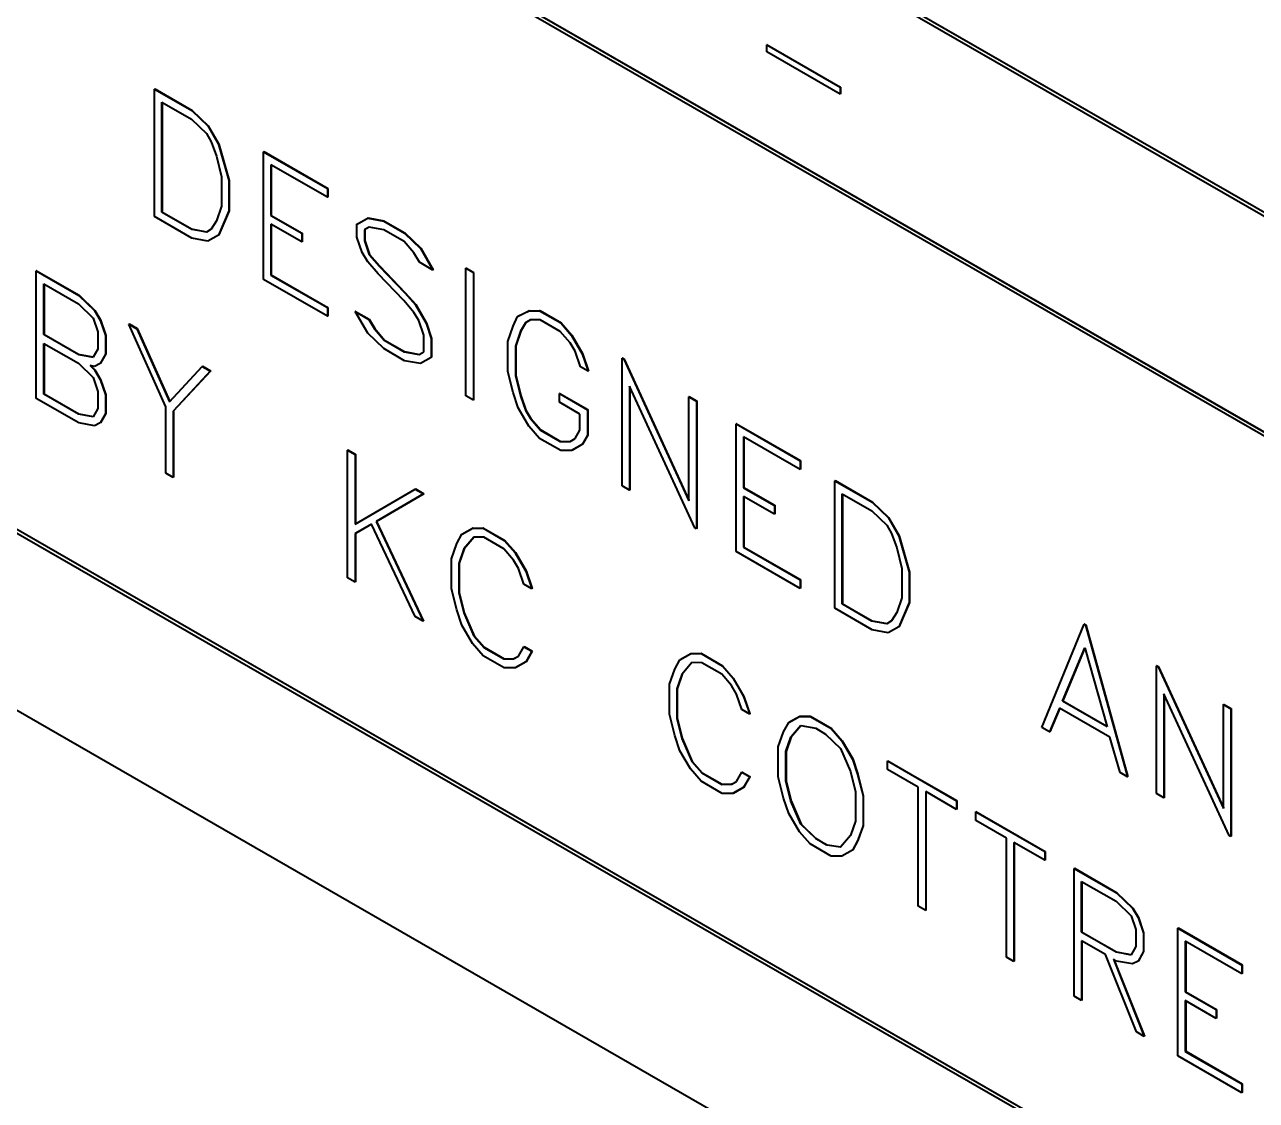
# Model space of a CAD drawing. Header units: millimetres. Extents: x 0 to 5945, y 0 to 4205.
# Drawn here: x 4572.16 to 4592.4, y 3080.97 to 3098.65 of the extents above; entities that cross this region are included whole.
import ezdxf

# ---------------------------------------------------------------- set-up
doc = ezdxf.new("R2010")
doc.units = ezdxf.units.MM
doc.header["$LTSCALE"] = 5
doc.layers.add('가시적인 것(ISO)', color=3, linetype='Continuous', lineweight=40)

msp = doc.modelspace()

# ---------------------------------------------------------------- linework, layer by layer
at = {"layer": '가시적인 것(ISO)'}
for p, q in [((4536.92, 3110.511), (4608.495, 3069.293)), ((4608.455, 3069.375), (4536.959, 3110.546)), ((4536.964, 3110.549), (4608.457, 3069.38)), ((4613.05, 3063.756), (4532.238, 3110.293)), ((4607.445, 3086.973), (4573.209, 3106.689)), ((4573.214, 3106.692), (4607.451, 3086.976)), ((4573.26, 3106.601), (4607.395, 3086.944)), ((4573.209, 3103.018), (4607.445, 3083.302)), ((4607.395, 3083.39), (4573.26, 3103.047)), ((4573.265, 3103.05), (4607.395, 3083.395)), ((4584.362, 3098.32), (4584.357, 3098.317)), ((4584.357, 3098.317), (4585.565, 3097.622)), ((4584.357, 3098.207), (4584.357, 3098.317)), ((4584.362, 3098.32), (4585.57, 3097.624)), ((4585.565, 3097.511), (4584.357, 3098.207)), ((4574.297, 3097.596), (4574.292, 3097.593)), ((4574.292, 3097.593), (4574.906, 3097.239)), ((4574.292, 3095.495), (4574.292, 3097.593)), ((4574.297, 3097.596), (4574.911, 3097.242)), ((4585.57, 3097.624), (4585.565, 3097.622)), ((4585.565, 3097.622), (4585.565, 3097.511)), ((4585.57, 3097.514), (4585.565, 3097.511)), ((4585.57, 3097.624), (4585.57, 3097.514)), ((4574.415, 3097.379), (4574.901, 3097.099)), ((4574.415, 3095.566), (4574.415, 3097.379)), ((4574.42, 3097.377), (4574.42, 3095.569)), ((4574.901, 3097.099), (4575.148, 3096.862)), ((4574.911, 3097.242), (4574.906, 3097.239)), ((4574.906, 3097.239), (4575.168, 3096.987)), ((4574.911, 3097.242), (4575.173, 3096.99)), ((4575.148, 3096.862), (4575.225, 3096.726)), ((4575.173, 3096.99), (4575.168, 3096.987)), ((4575.168, 3096.987), (4575.345, 3096.682)), ((4575.173, 3096.99), (4575.35, 3096.685)), ((4575.225, 3096.726), (4575.31, 3096.488)), ((4575.35, 3096.685), (4575.345, 3096.682)), ((4575.345, 3096.682), (4575.515, 3096.088)), ((4575.35, 3096.685), (4575.521, 3096.091)), ((4575.31, 3096.488), (4575.392, 3096.151)), ((4576.088, 3096.564), (4576.083, 3096.562)), ((4576.083, 3096.562), (4577.136, 3095.955)), ((4576.083, 3094.464), (4576.083, 3096.562)), ((4576.088, 3096.564), (4577.141, 3095.958)), ((4576.206, 3096.348), (4576.206, 3095.513)), ((4577.136, 3095.813), (4576.206, 3096.348)), ((4576.211, 3096.345), (4576.211, 3095.516)), ((4575.392, 3096.151), (4575.392, 3095.669)), ((4575.521, 3096.091), (4575.515, 3096.088)), ((4575.515, 3096.088), (4575.515, 3095.59)), ((4575.521, 3096.091), (4575.521, 3095.593)), ((4577.141, 3095.958), (4577.136, 3095.955)), ((4577.136, 3095.955), (4577.136, 3095.813)), ((4577.141, 3095.958), (4577.141, 3095.815)), ((4575.392, 3095.669), (4575.31, 3095.428)), ((4577.141, 3095.815), (4577.136, 3095.813)), ((4574.906, 3095.141), (4574.292, 3095.495)), ((4574.42, 3095.569), (4574.415, 3095.566)), ((4574.901, 3095.287), (4574.415, 3095.566)), ((4574.42, 3095.569), (4574.906, 3095.289)), ((4575.515, 3095.59), (4575.345, 3095.193)), ((4575.521, 3095.593), (4575.35, 3095.196)), ((4575.521, 3095.593), (4575.515, 3095.59)), ((4576.211, 3095.516), (4576.206, 3095.513)), ((4576.206, 3095.513), (4576.712, 3095.221)), ((4576.211, 3095.516), (4576.717, 3095.224)), ((4577.62, 3095.37), (4577.799, 3095.472)), ((4577.625, 3095.373), (4577.804, 3095.474)), ((4577.804, 3095.474), (4577.799, 3095.472)), ((4577.799, 3095.472), (4578.059, 3095.423)), ((4577.804, 3095.474), (4578.064, 3095.426)), ((4574.906, 3095.289), (4574.901, 3095.287)), ((4575.148, 3095.24), (4574.901, 3095.287)), ((4574.906, 3095.289), (4575.152, 3095.243)), ((4575.225, 3095.287), (4575.148, 3095.24)), ((4575.31, 3095.428), (4575.225, 3095.287)), ((4576.206, 3095.37), (4576.206, 3094.535)), ((4576.712, 3095.079), (4576.206, 3095.37)), ((4576.211, 3095.368), (4576.211, 3094.538)), ((4577.625, 3095.373), (4577.62, 3095.37)), ((4577.62, 3095.159), (4577.62, 3095.37)), ((4577.818, 3095.324), (4577.742, 3095.28)), ((4577.747, 3095.283), (4577.742, 3095.28)), ((4577.742, 3095.28), (4577.742, 3095.099)), ((4577.818, 3095.324), (4577.747, 3095.283)), ((4577.747, 3095.283), (4577.747, 3095.102)), ((4578.064, 3095.278), (4577.818, 3095.324)), ((4578.064, 3095.426), (4578.059, 3095.423)), ((4578.059, 3095.423), (4578.403, 3095.225)), ((4578.064, 3095.426), (4578.409, 3095.228)), ((4578.395, 3095.087), (4578.064, 3095.278)), ((4575.168, 3095.092), (4574.906, 3095.141)), ((4575.345, 3095.193), (4575.168, 3095.092)), ((4575.35, 3095.196), (4575.345, 3095.193)), ((4576.717, 3095.224), (4576.712, 3095.221)), ((4576.712, 3095.221), (4576.712, 3095.079)), ((4576.717, 3095.082), (4576.712, 3095.079)), ((4576.717, 3095.224), (4576.717, 3095.082)), ((4577.708, 3094.905), (4577.62, 3095.159)), ((4577.747, 3095.102), (4577.742, 3095.099)), ((4577.742, 3095.099), (4577.823, 3094.869)), ((4577.747, 3095.102), (4577.828, 3094.872)), ((4578.557, 3094.899), (4578.395, 3095.087)), ((4578.409, 3095.228), (4578.403, 3095.225)), ((4578.403, 3095.225), (4578.663, 3094.974)), ((4578.409, 3095.228), (4578.668, 3094.977)), ((4577.798, 3094.75), (4577.708, 3094.905)), ((4577.828, 3094.872), (4577.823, 3094.869)), ((4577.823, 3094.869), (4577.985, 3094.682)), ((4577.828, 3094.872), (4577.99, 3094.685)), ((4578.647, 3094.746), (4578.557, 3094.899)), ((4578.668, 3094.977), (4578.663, 3094.974)), ((4578.663, 3094.974), (4578.869, 3094.617)), ((4578.668, 3094.977), (4578.874, 3094.62)), ((4577.97, 3094.554), (4577.798, 3094.75)), ((4577.99, 3094.685), (4577.985, 3094.682)), ((4577.985, 3094.682), (4578.409, 3094.241)), ((4577.99, 3094.685), (4578.414, 3094.243)), ((4578.869, 3094.617), (4578.647, 3094.746)), ((4579.414, 3094.649), (4579.409, 3094.646)), ((4579.409, 3094.646), (4579.533, 3094.575)), ((4579.409, 3092.548), (4579.409, 3094.646)), ((4579.414, 3094.649), (4579.538, 3094.578)), ((4572.354, 3094.606), (4572.349, 3094.603)), ((4572.349, 3094.603), (4573.048, 3094.201)), ((4572.349, 3092.506), (4572.349, 3094.603)), ((4572.354, 3094.606), (4573.053, 3094.204)), ((4577.136, 3093.857), (4576.083, 3094.464)), ((4576.211, 3094.538), (4576.206, 3094.535)), ((4576.206, 3094.535), (4577.136, 3094)), ((4576.211, 3094.538), (4577.141, 3094.003)), ((4578.39, 3094.117), (4577.97, 3094.554)), ((4578.874, 3094.62), (4578.869, 3094.617)), ((4579.538, 3094.578), (4579.533, 3094.575)), ((4579.533, 3094.575), (4579.533, 3092.477)), ((4579.538, 3094.578), (4579.538, 3092.48)), ((4572.472, 3094.39), (4573.041, 3094.062)), ((4572.472, 3093.555), (4572.472, 3094.39)), ((4572.477, 3094.387), (4572.477, 3093.558)), ((4578.414, 3094.243), (4578.409, 3094.241)), ((4578.409, 3094.241), (4578.581, 3094.046)), ((4578.414, 3094.243), (4578.586, 3094.049)), ((4573.041, 3094.062), (4573.284, 3093.827)), ((4573.053, 3094.204), (4573.048, 3094.201)), ((4573.048, 3094.201), (4573.308, 3093.95)), ((4573.053, 3094.204), (4573.313, 3093.953)), ((4578.557, 3093.921), (4578.39, 3094.117)), ((4578.586, 3094.049), (4578.581, 3094.046)), ((4578.581, 3094.046), (4578.756, 3093.742)), ((4578.586, 3094.049), (4578.761, 3093.745)), ((4573.284, 3093.827), (4573.363, 3093.6)), ((4573.313, 3093.953), (4573.308, 3093.95)), ((4573.308, 3093.95), (4573.401, 3093.795)), ((4573.313, 3093.953), (4573.406, 3093.798)), ((4577.141, 3094.003), (4577.136, 3094)), ((4577.136, 3094), (4577.136, 3093.857)), ((4577.141, 3093.86), (4577.136, 3093.857)), ((4577.141, 3094.003), (4577.141, 3093.86)), ((4577.598, 3093.936), (4577.593, 3093.933)), ((4577.593, 3093.933), (4577.816, 3093.805)), ((4577.799, 3093.577), (4577.593, 3093.933)), ((4577.598, 3093.936), (4577.821, 3093.808)), ((4578.636, 3093.785), (4578.557, 3093.921)), ((4580.189, 3093.693), (4580.258, 3093.856)), ((4580.258, 3093.856), (4580.447, 3093.947)), ((4580.264, 3093.859), (4580.258, 3093.856)), ((4580.264, 3093.859), (4580.453, 3093.949)), ((4580.453, 3093.949), (4580.447, 3093.947)), ((4580.447, 3093.947), (4580.623, 3093.947)), ((4580.453, 3093.949), (4580.628, 3093.95)), ((4580.628, 3093.95), (4580.623, 3093.947)), ((4580.623, 3093.947), (4580.971, 3093.747)), ((4580.628, 3093.95), (4580.976, 3093.75)), ((4573.406, 3093.798), (4573.401, 3093.795)), ((4573.401, 3093.795), (4573.487, 3093.54)), ((4573.406, 3093.798), (4573.492, 3093.543)), ((4573.873, 3093.732), (4573.868, 3093.729)), ((4573.868, 3093.729), (4574, 3093.653)), ((4574.477, 3092.369), (4573.868, 3093.729)), ((4573.873, 3093.732), (4574.005, 3093.656)), ((4574.005, 3093.656), (4574, 3093.653)), ((4574, 3093.653), (4574.54, 3092.452)), ((4574.005, 3093.656), (4574.544, 3092.456)), ((4577.821, 3093.808), (4577.816, 3093.805)), ((4577.816, 3093.805), (4577.906, 3093.652)), ((4577.821, 3093.808), (4577.911, 3093.655)), ((4577.911, 3093.655), (4577.906, 3093.652)), ((4577.906, 3093.652), (4578.068, 3093.463)), ((4577.911, 3093.655), (4578.073, 3093.466)), ((4578.719, 3093.548), (4578.636, 3093.785)), ((4578.761, 3093.745), (4578.756, 3093.742)), ((4578.756, 3093.742), (4578.842, 3093.489)), ((4578.761, 3093.745), (4578.847, 3093.492)), ((4580.101, 3093.445), (4580.189, 3093.693)), ((4580.392, 3093.75), (4580.307, 3093.61)), ((4580.397, 3093.753), (4580.312, 3093.612)), ((4580.471, 3093.796), (4580.392, 3093.75)), ((4580.397, 3093.753), (4580.392, 3093.75)), ((4580.471, 3093.796), (4580.397, 3093.753)), ((4580.633, 3093.799), (4580.471, 3093.796)), ((4580.962, 3093.609), (4580.633, 3093.799)), ((4580.976, 3093.75), (4580.971, 3093.747)), ((4580.971, 3093.747), (4581.148, 3093.543)), ((4580.976, 3093.75), (4581.153, 3093.546)), ((4572.477, 3093.558), (4572.472, 3093.555)), ((4573.041, 3093.227), (4572.472, 3093.555)), ((4572.477, 3093.558), (4573.046, 3093.23)), ((4573.363, 3093.6), (4573.363, 3093.319)), ((4573.492, 3093.543), (4573.487, 3093.54)), ((4573.487, 3093.54), (4573.487, 3093.236)), ((4573.492, 3093.543), (4573.492, 3093.239)), ((4578.059, 3093.325), (4577.799, 3093.577)), ((4578.073, 3093.466), (4578.068, 3093.463)), ((4578.068, 3093.463), (4578.397, 3093.274)), ((4578.073, 3093.466), (4578.402, 3093.276)), ((4578.719, 3093.271), (4578.719, 3093.548)), ((4578.847, 3093.492), (4578.842, 3093.489)), ((4578.842, 3093.489), (4578.842, 3093.181)), ((4578.847, 3093.492), (4578.847, 3093.184)), ((4580.101, 3092.951), (4580.101, 3093.445)), ((4580.307, 3093.61), (4580.225, 3093.368)), ((4580.312, 3093.612), (4580.23, 3093.371)), ((4580.312, 3093.612), (4580.307, 3093.61)), ((4581.123, 3093.421), (4580.962, 3093.609)), ((4581.204, 3093.283), (4581.123, 3093.421)), ((4581.153, 3093.546), (4581.148, 3093.543)), ((4581.148, 3093.543), (4581.322, 3093.242)), ((4581.153, 3093.546), (4581.327, 3093.245)), ((4572.472, 3093.412), (4573.041, 3093.085)), ((4572.472, 3092.577), (4572.472, 3093.412)), ((4572.477, 3093.409), (4572.477, 3092.58)), ((4573.046, 3093.23), (4573.041, 3093.227)), ((4573.284, 3093.183), (4573.041, 3093.227)), ((4573.046, 3093.23), (4573.286, 3093.186)), ((4573.363, 3093.319), (4573.284, 3093.183)), ((4573.487, 3093.236), (4573.401, 3093.081)), ((4573.492, 3093.239), (4573.406, 3093.084)), ((4573.492, 3093.239), (4573.487, 3093.236)), ((4578.403, 3093.127), (4578.059, 3093.325)), ((4578.402, 3093.276), (4578.397, 3093.274)), ((4578.397, 3093.274), (4578.643, 3093.227)), ((4578.402, 3093.276), (4578.648, 3093.23)), ((4578.643, 3093.227), (4578.719, 3093.271)), ((4580.23, 3093.371), (4580.225, 3093.368)), ((4580.225, 3093.368), (4580.225, 3092.886)), ((4580.23, 3093.371), (4580.23, 3092.889)), ((4581.293, 3093.026), (4581.204, 3093.283)), ((4581.327, 3093.245), (4581.322, 3093.242)), ((4581.322, 3093.242), (4581.421, 3092.952)), ((4581.327, 3093.245), (4581.426, 3092.955)), ((4573.041, 3093.085), (4573.284, 3092.849)), ((4573.234, 3093.046), (4573.308, 3092.974)), ((4573.308, 3093.033), (4573.234, 3093.046)), ((4573.243, 3093.044), (4573.313, 3092.977)), ((4573.401, 3093.081), (4573.308, 3093.033)), ((4573.406, 3093.084), (4573.401, 3093.081)), ((4574.54, 3092.452), (4575.078, 3093.032)), ((4575.083, 3093.035), (4575.078, 3093.032)), ((4575.078, 3093.032), (4575.21, 3092.956)), ((4575.083, 3093.035), (4575.215, 3092.959)), ((4578.663, 3093.079), (4578.403, 3093.127)), ((4578.842, 3093.181), (4578.663, 3093.079)), ((4578.847, 3093.184), (4578.842, 3093.181)), ((4581.421, 3092.952), (4581.293, 3093.026)), ((4581.982, 3093.17), (4581.977, 3093.167)), ((4581.977, 3093.167), (4582.005, 3093.151)), ((4581.977, 3091.069), (4581.977, 3093.167)), ((4581.982, 3093.17), (4582.01, 3093.154)), ((4582.01, 3093.154), (4582.005, 3093.151)), ((4582.005, 3093.151), (4583.077, 3090.822)), ((4582.01, 3093.154), (4583.077, 3090.836)), ((4573.284, 3092.849), (4573.363, 3092.622)), ((4573.313, 3092.977), (4573.308, 3092.974)), ((4573.308, 3092.974), (4573.401, 3092.817)), ((4573.313, 3092.977), (4573.406, 3092.82)), ((4573.406, 3092.82), (4573.401, 3092.817)), ((4573.401, 3092.817), (4573.487, 3092.563)), ((4573.406, 3092.82), (4573.492, 3092.566)), ((4575.21, 3092.956), (4574.601, 3092.298)), ((4575.215, 3092.959), (4574.606, 3092.301)), ((4575.215, 3092.959), (4575.21, 3092.956)), ((4580.189, 3092.602), (4580.101, 3092.951)), ((4580.23, 3092.889), (4580.225, 3092.886)), ((4580.225, 3092.886), (4580.307, 3092.55)), ((4580.23, 3092.889), (4580.312, 3092.553)), ((4581.426, 3092.955), (4581.421, 3092.952)), ((4573.363, 3092.622), (4573.363, 3092.341)), ((4582.1, 3092.71), (4582.1, 3090.999)), ((4583.172, 3090.381), (4582.1, 3092.71)), ((4582.105, 3092.699), (4582.105, 3091.001)), ((4573.048, 3092.103), (4572.349, 3092.506)), ((4572.477, 3092.58), (4572.472, 3092.577)), ((4573.041, 3092.249), (4572.472, 3092.577)), ((4572.477, 3092.58), (4573.046, 3092.252)), ((4573.492, 3092.566), (4573.487, 3092.563)), ((4573.487, 3092.563), (4573.487, 3092.258)), ((4573.492, 3092.566), (4573.492, 3092.261)), ((4579.533, 3092.477), (4579.409, 3092.548)), ((4579.538, 3092.48), (4579.533, 3092.477)), ((4580.272, 3092.352), (4580.189, 3092.602)), ((4580.312, 3092.553), (4580.307, 3092.55)), ((4580.307, 3092.55), (4580.392, 3092.312)), ((4580.312, 3092.553), (4580.397, 3092.315)), ((4580.952, 3092.59), (4580.947, 3092.587)), ((4580.947, 3092.587), (4581.41, 3092.321)), ((4580.947, 3092.445), (4580.947, 3092.587)), ((4581.286, 3092.25), (4580.947, 3092.445)), ((4580.952, 3092.59), (4581.415, 3092.324)), ((4583.082, 3092.537), (4583.077, 3092.534)), ((4583.077, 3092.534), (4583.2, 3092.463)), ((4583.077, 3090.822), (4583.077, 3092.534)), ((4583.082, 3092.537), (4583.205, 3092.466)), ((4583.205, 3092.466), (4583.2, 3092.463)), ((4583.2, 3092.463), (4583.2, 3090.365)), ((4583.205, 3092.466), (4583.205, 3090.368)), ((4573.046, 3092.252), (4573.041, 3092.249)), ((4573.284, 3092.205), (4573.041, 3092.249)), ((4573.046, 3092.252), (4573.286, 3092.209)), ((4573.363, 3092.341), (4573.284, 3092.205)), ((4573.487, 3092.258), (4573.401, 3092.105)), ((4573.492, 3092.261), (4573.406, 3092.108)), ((4573.492, 3092.261), (4573.487, 3092.258)), ((4574.477, 3091.28), (4574.477, 3092.369)), ((4574.606, 3092.301), (4574.601, 3092.298)), ((4574.601, 3092.298), (4574.601, 3091.209)), ((4574.606, 3092.301), (4574.606, 3091.212)), ((4580.447, 3092.052), (4580.272, 3092.352)), ((4580.397, 3092.315), (4580.392, 3092.312)), ((4580.392, 3092.312), (4580.471, 3092.175)), ((4580.397, 3092.315), (4580.476, 3092.178)), ((4581.286, 3091.984), (4581.286, 3092.25)), ((4581.415, 3092.324), (4581.41, 3092.321)), ((4581.41, 3092.321), (4581.41, 3091.902)), ((4581.415, 3092.324), (4581.415, 3091.904)), ((4573.308, 3092.055), (4573.048, 3092.103)), ((4573.401, 3092.105), (4573.308, 3092.055)), ((4573.406, 3092.108), (4573.401, 3092.105)), ((4580.623, 3091.849), (4580.447, 3092.052)), ((4580.476, 3092.178), (4580.471, 3092.175)), ((4580.471, 3092.175), (4580.635, 3091.985)), ((4580.476, 3092.178), (4580.64, 3091.988)), ((4583.857, 3092.09), (4583.852, 3092.087)), ((4583.852, 3092.087), (4584.905, 3091.481)), ((4583.852, 3089.99), (4583.852, 3092.087)), ((4583.857, 3092.09), (4584.91, 3091.484)), ((4580.972, 3091.648), (4580.623, 3091.849)), ((4580.64, 3091.988), (4580.635, 3091.985)), ((4580.635, 3091.985), (4580.962, 3091.796)), ((4580.64, 3091.988), (4580.967, 3091.799)), ((4580.967, 3091.799), (4580.962, 3091.796)), ((4580.962, 3091.796), (4581.124, 3091.798)), ((4580.967, 3091.799), (4581.129, 3091.801)), ((4581.124, 3091.798), (4581.204, 3091.846)), ((4581.204, 3091.846), (4581.286, 3091.984)), ((4581.41, 3091.902), (4581.322, 3091.749)), ((4581.415, 3091.904), (4581.327, 3091.752)), ((4581.415, 3091.904), (4581.41, 3091.902)), ((4583.975, 3091.874), (4583.975, 3091.039)), ((4584.905, 3091.339), (4583.975, 3091.874)), ((4583.98, 3091.871), (4583.98, 3091.042)), ((4577.472, 3091.659), (4577.467, 3091.656)), ((4577.467, 3091.656), (4577.59, 3091.585)), ((4577.467, 3089.558), (4577.467, 3091.656)), ((4577.472, 3091.659), (4577.595, 3091.588)), ((4581.148, 3091.648), (4580.972, 3091.648)), ((4581.322, 3091.749), (4581.148, 3091.648)), ((4581.153, 3091.651), (4581.148, 3091.648)), ((4581.327, 3091.752), (4581.153, 3091.651)), ((4581.327, 3091.752), (4581.322, 3091.749)), ((4577.595, 3091.588), (4577.59, 3091.585)), ((4577.59, 3091.585), (4577.59, 3090.442)), ((4577.595, 3091.588), (4577.595, 3090.445)), ((4584.91, 3091.484), (4584.905, 3091.481)), ((4584.905, 3091.481), (4584.905, 3091.339)), ((4584.91, 3091.484), (4584.91, 3091.341)), ((4574.601, 3091.209), (4574.477, 3091.28)), ((4574.606, 3091.212), (4574.601, 3091.209)), ((4584.91, 3091.341), (4584.905, 3091.339)), ((4577.59, 3090.442), (4578.579, 3091.016)), ((4578.584, 3091.019), (4578.579, 3091.016)), ((4578.579, 3091.016), (4578.716, 3090.937)), ((4578.584, 3091.019), (4578.721, 3090.94)), ((4582.1, 3090.999), (4581.977, 3091.069)), ((4582.105, 3091.001), (4582.1, 3090.999)), ((4583.98, 3091.042), (4583.975, 3091.039)), ((4583.975, 3091.039), (4584.482, 3090.747)), ((4583.98, 3091.042), (4584.487, 3090.75)), ((4585.479, 3091.156), (4585.474, 3091.153)), ((4585.474, 3091.153), (4586.088, 3090.8)), ((4585.474, 3089.056), (4585.474, 3091.153)), ((4585.479, 3091.156), (4586.093, 3090.803)), ((4578.716, 3090.937), (4577.936, 3090.481)), ((4578.721, 3090.94), (4577.941, 3090.484)), ((4578.721, 3090.94), (4578.716, 3090.937)), ((4583.975, 3090.896), (4583.975, 3090.061)), ((4584.482, 3090.605), (4583.975, 3090.896)), ((4583.98, 3090.893), (4583.98, 3090.064)), ((4585.597, 3090.94), (4586.083, 3090.66)), ((4585.597, 3089.127), (4585.597, 3090.94)), ((4585.602, 3090.937), (4585.602, 3089.13)), ((4586.093, 3090.803), (4586.088, 3090.8)), ((4586.088, 3090.8), (4586.35, 3090.547)), ((4586.093, 3090.803), (4586.355, 3090.55)), ((4584.487, 3090.75), (4584.482, 3090.747)), ((4584.482, 3090.747), (4584.482, 3090.605)), ((4584.487, 3090.608), (4584.482, 3090.605)), ((4584.487, 3090.75), (4584.487, 3090.608)), ((4586.083, 3090.66), (4586.33, 3090.423)), ((4577.858, 3090.439), (4577.59, 3090.284)), ((4577.858, 3090.439), (4577.595, 3090.287)), ((4578.576, 3088.92), (4577.858, 3090.439)), ((4577.941, 3090.484), (4577.936, 3090.481)), ((4577.936, 3090.481), (4578.707, 3088.844)), ((4577.941, 3090.484), (4578.712, 3088.847)), ((4583.2, 3090.365), (4583.172, 3090.381)), ((4586.33, 3090.423), (4586.407, 3090.286)), ((4586.355, 3090.55), (4586.35, 3090.547)), ((4586.35, 3090.547), (4586.527, 3090.242)), ((4586.355, 3090.55), (4586.532, 3090.245)), ((4577.595, 3090.287), (4577.59, 3090.284)), ((4577.59, 3090.284), (4577.59, 3089.488)), ((4577.595, 3090.287), (4577.595, 3089.49)), ((4579.261, 3090.12), (4579.345, 3090.274)), ((4579.345, 3090.274), (4579.519, 3090.373)), ((4579.35, 3090.277), (4579.345, 3090.274)), ((4579.35, 3090.277), (4579.524, 3090.376)), ((4579.543, 3090.227), (4579.379, 3090.032)), ((4579.545, 3090.227), (4579.384, 3090.035)), ((4579.524, 3090.376), (4579.519, 3090.373)), ((4579.519, 3090.373), (4579.695, 3090.373)), ((4579.524, 3090.376), (4579.7, 3090.376)), ((4579.705, 3090.225), (4579.543, 3090.227)), ((4579.7, 3090.376), (4579.695, 3090.373)), ((4579.695, 3090.373), (4580.042, 3090.173)), ((4579.7, 3090.376), (4580.047, 3090.176)), ((4580.034, 3090.035), (4579.705, 3090.225)), ((4580.047, 3090.176), (4580.042, 3090.173)), ((4580.047, 3090.176), (4580.225, 3089.972)), ((4583.205, 3090.368), (4583.2, 3090.365)), ((4586.407, 3090.286), (4586.492, 3090.048)), ((4586.532, 3090.245), (4586.527, 3090.242)), ((4586.527, 3090.242), (4586.698, 3089.649)), ((4586.532, 3090.245), (4586.703, 3089.652)), ((4579.173, 3089.872), (4579.261, 3090.12)), ((4579.379, 3090.032), (4579.296, 3089.795)), ((4579.384, 3090.035), (4579.301, 3089.798)), ((4579.384, 3090.035), (4579.379, 3090.032)), ((4580.194, 3089.848), (4580.034, 3090.035)), ((4580.042, 3090.173), (4580.22, 3089.97)), ((4580.225, 3089.972), (4580.22, 3089.97)), ((4580.225, 3089.972), (4580.399, 3089.671)), ((4584.905, 3089.383), (4583.852, 3089.99)), ((4583.98, 3090.064), (4583.975, 3090.061)), ((4583.975, 3090.061), (4584.905, 3089.526)), ((4583.98, 3090.064), (4584.91, 3089.528)), ((4586.492, 3090.048), (4586.575, 3089.712)), ((4579.173, 3089.378), (4579.173, 3089.872)), ((4579.301, 3089.798), (4579.296, 3089.795)), ((4579.296, 3089.795), (4579.296, 3089.313)), ((4579.301, 3089.798), (4579.301, 3089.316)), ((4580.275, 3089.709), (4580.194, 3089.848)), ((4580.22, 3089.97), (4580.394, 3089.668)), ((4580.365, 3089.453), (4580.275, 3089.709)), ((4580.399, 3089.671), (4580.394, 3089.668)), ((4580.394, 3089.668), (4580.493, 3089.379)), ((4580.399, 3089.671), (4580.498, 3089.382)), ((4586.575, 3089.712), (4586.575, 3089.23)), ((4586.703, 3089.652), (4586.698, 3089.649)), ((4586.698, 3089.649), (4586.698, 3089.151)), ((4586.703, 3089.652), (4586.703, 3089.154)), ((4577.59, 3089.488), (4577.467, 3089.558)), ((4577.595, 3089.49), (4577.59, 3089.488)), ((4579.261, 3089.029), (4579.173, 3089.378)), ((4580.493, 3089.379), (4580.365, 3089.453)), ((4580.498, 3089.382), (4580.493, 3089.379)), ((4584.91, 3089.528), (4584.905, 3089.526)), ((4584.905, 3089.526), (4584.905, 3089.383)), ((4584.91, 3089.386), (4584.905, 3089.383)), ((4584.91, 3089.528), (4584.91, 3089.386)), ((4579.301, 3089.316), (4579.296, 3089.313)), ((4579.296, 3089.313), (4579.379, 3088.98)), ((4579.301, 3089.316), (4579.384, 3088.983)), ((4586.575, 3089.23), (4586.492, 3088.989)), ((4579.345, 3088.777), (4579.261, 3089.029)), ((4579.384, 3088.983), (4579.379, 3088.98)), ((4579.379, 3088.98), (4579.543, 3088.599)), ((4579.384, 3088.983), (4579.548, 3088.602)), ((4586.088, 3088.702), (4585.474, 3089.056)), ((4585.602, 3089.13), (4585.597, 3089.127)), ((4586.083, 3088.847), (4585.597, 3089.127)), ((4585.602, 3089.13), (4586.088, 3088.85)), ((4586.492, 3088.989), (4586.407, 3088.848)), ((4586.698, 3089.151), (4586.527, 3088.753)), ((4586.703, 3089.154), (4586.532, 3088.756)), ((4586.703, 3089.154), (4586.698, 3089.151)), ((4578.707, 3088.844), (4578.576, 3088.92)), ((4578.712, 3088.847), (4578.707, 3088.844)), ((4579.519, 3088.478), (4579.345, 3088.777)), ((4586.088, 3088.85), (4586.083, 3088.847)), ((4586.33, 3088.801), (4586.083, 3088.847)), ((4586.088, 3088.85), (4586.335, 3088.804)), ((4586.407, 3088.848), (4586.33, 3088.801)), ((4588.877, 3087.096), (4589.571, 3088.794)), ((4589.576, 3088.797), (4589.571, 3088.794)), ((4589.571, 3088.794), (4589.596, 3088.78)), ((4589.576, 3088.797), (4589.601, 3088.783)), ((4589.601, 3088.783), (4589.596, 3088.78)), ((4589.596, 3088.78), (4590.288, 3086.283)), ((4589.601, 3088.783), (4590.293, 3086.286)), ((4579.548, 3088.602), (4579.543, 3088.599)), ((4579.543, 3088.599), (4579.705, 3088.412)), ((4579.548, 3088.602), (4579.71, 3088.415)), ((4586.35, 3088.653), (4586.088, 3088.702)), ((4586.527, 3088.753), (4586.35, 3088.653)), ((4586.532, 3088.756), (4586.527, 3088.753)), ((4579.695, 3088.275), (4579.519, 3088.478)), ((4579.71, 3088.415), (4579.705, 3088.412)), ((4579.705, 3088.412), (4580.034, 3088.223)), ((4579.71, 3088.415), (4580.039, 3088.225)), ((4580.275, 3088.271), (4580.365, 3088.424)), ((4580.37, 3088.427), (4580.365, 3088.424)), ((4580.365, 3088.424), (4580.493, 3088.35)), ((4580.37, 3088.427), (4580.498, 3088.353)), ((4580.498, 3088.353), (4580.399, 3088.178)), ((4580.498, 3088.353), (4580.493, 3088.35)), ((4589.216, 3087.531), (4589.582, 3088.409)), ((4589.584, 3088.404), (4589.221, 3087.534)), ((4589.582, 3088.409), (4589.949, 3087.109)), ((4580.042, 3088.075), (4579.695, 3088.275)), ((4580.034, 3088.223), (4580.194, 3088.226)), ((4580.039, 3088.225), (4580.034, 3088.223)), ((4580.039, 3088.225), (4580.199, 3088.229)), ((4580.194, 3088.226), (4580.275, 3088.271)), ((4580.199, 3088.229), (4580.194, 3088.226)), ((4580.199, 3088.229), (4580.275, 3088.271)), ((4580.394, 3088.176), (4580.22, 3088.075)), ((4580.399, 3088.178), (4580.225, 3088.078)), ((4580.493, 3088.35), (4580.394, 3088.176)), ((4580.399, 3088.178), (4580.394, 3088.176)), ((4582.843, 3088.057), (4582.927, 3088.211)), ((4582.927, 3088.211), (4583.101, 3088.31)), ((4582.932, 3088.214), (4582.927, 3088.211)), ((4582.932, 3088.214), (4583.106, 3088.313)), ((4583.125, 3088.164), (4582.961, 3087.97)), ((4583.127, 3088.164), (4582.966, 3087.972)), ((4583.106, 3088.313), (4583.101, 3088.31)), ((4583.101, 3088.31), (4583.276, 3088.311)), ((4583.106, 3088.313), (4583.281, 3088.314)), ((4583.287, 3088.162), (4583.125, 3088.164)), ((4583.281, 3088.314), (4583.276, 3088.311)), ((4583.276, 3088.311), (4583.624, 3088.111)), ((4583.281, 3088.314), (4583.629, 3088.113)), ((4583.616, 3087.973), (4583.287, 3088.162)), ((4580.22, 3088.075), (4580.042, 3088.075)), ((4580.225, 3088.078), (4580.22, 3088.075)), ((4582.755, 3087.809), (4582.843, 3088.057)), ((4582.961, 3087.97), (4582.878, 3087.732)), ((4582.966, 3087.972), (4582.883, 3087.735)), ((4582.966, 3087.972), (4582.961, 3087.97)), ((4583.776, 3087.785), (4583.616, 3087.973)), ((4583.629, 3088.113), (4583.624, 3088.111)), ((4583.624, 3088.111), (4583.801, 3087.907)), ((4583.629, 3088.113), (4583.806, 3087.91)), ((4590.766, 3088.112), (4590.76, 3088.109)), ((4590.76, 3088.109), (4590.789, 3088.093)), ((4590.76, 3086.011), (4590.76, 3088.109)), ((4590.766, 3088.112), (4590.794, 3088.096)), ((4590.794, 3088.096), (4590.789, 3088.093)), ((4590.789, 3088.093), (4591.861, 3085.764)), ((4590.794, 3088.096), (4591.861, 3085.778)), ((4582.755, 3087.315), (4582.755, 3087.809)), ((4583.857, 3087.647), (4583.776, 3087.785)), ((4583.806, 3087.91), (4583.801, 3087.907)), ((4583.801, 3087.907), (4583.975, 3087.606)), ((4583.806, 3087.91), (4583.98, 3087.609)), ((4582.883, 3087.735), (4582.878, 3087.732)), ((4582.878, 3087.732), (4582.878, 3087.25)), ((4582.883, 3087.735), (4582.883, 3087.253)), ((4583.947, 3087.39), (4583.857, 3087.647)), ((4583.98, 3087.609), (4583.975, 3087.606)), ((4583.975, 3087.606), (4584.075, 3087.316)), ((4583.98, 3087.609), (4584.08, 3087.319)), ((4590.884, 3087.652), (4590.884, 3085.94)), ((4591.955, 3085.323), (4590.884, 3087.652)), ((4590.889, 3087.641), (4590.889, 3085.943)), ((4584.075, 3087.316), (4583.947, 3087.39)), ((4589.17, 3087.415), (4589.003, 3087.023)), ((4589.174, 3087.413), (4589.008, 3087.026)), ((4589.996, 3086.939), (4589.17, 3087.415)), ((4589.221, 3087.534), (4589.216, 3087.531)), ((4589.949, 3087.109), (4589.216, 3087.531)), ((4589.221, 3087.534), (4589.947, 3087.116)), ((4591.866, 3087.478), (4591.861, 3087.475)), ((4591.861, 3087.475), (4591.984, 3087.404)), ((4591.861, 3085.764), (4591.861, 3087.475)), ((4591.866, 3087.478), (4591.989, 3087.407)), ((4591.989, 3087.407), (4591.984, 3087.404)), ((4591.984, 3087.404), (4591.984, 3085.307)), ((4591.989, 3087.407), (4591.989, 3085.309)), ((4582.843, 3086.966), (4582.755, 3087.315)), ((4582.883, 3087.253), (4582.878, 3087.25)), ((4582.878, 3087.25), (4582.961, 3086.918)), ((4582.883, 3087.253), (4582.966, 3086.921)), ((4584.08, 3087.319), (4584.075, 3087.316)), ((4584.633, 3087.026), (4584.716, 3087.181)), ((4584.716, 3087.181), (4584.892, 3087.279)), ((4584.721, 3087.184), (4584.716, 3087.181)), ((4584.721, 3087.184), (4584.897, 3087.282)), ((4584.897, 3087.282), (4584.892, 3087.279)), ((4584.892, 3087.279), (4585.067, 3087.279)), ((4584.897, 3087.282), (4585.072, 3087.282)), ((4585.072, 3087.282), (4585.067, 3087.279)), ((4585.067, 3087.279), (4585.415, 3087.079)), ((4585.072, 3087.282), (4585.42, 3087.082)), ((4582.927, 3086.715), (4582.843, 3086.966)), ((4584.546, 3086.778), (4584.633, 3087.026)), ((4584.669, 3086.701), (4584.752, 3086.938)), ((4584.757, 3086.941), (4584.674, 3086.704)), ((4584.752, 3086.938), (4584.915, 3087.129)), ((4584.757, 3086.941), (4584.752, 3086.938)), ((4584.918, 3087.128), (4584.757, 3086.941)), ((4584.915, 3087.129), (4585.16, 3087.084)), ((4585.16, 3087.084), (4585.324, 3086.989)), ((4585.324, 3086.989), (4585.569, 3086.753)), ((4585.42, 3087.082), (4585.415, 3087.079)), ((4585.415, 3087.079), (4585.592, 3086.876)), ((4585.42, 3087.082), (4585.597, 3086.879)), ((4589.003, 3087.023), (4588.877, 3087.096)), ((4589.008, 3087.026), (4589.003, 3087.023)), ((4590.163, 3086.355), (4589.996, 3086.939)), ((4582.966, 3086.921), (4582.961, 3086.918)), ((4582.961, 3086.918), (4583.125, 3086.536)), ((4582.966, 3086.921), (4583.13, 3086.539)), ((4584.546, 3086.284), (4584.546, 3086.778)), ((4585.569, 3086.753), (4585.734, 3086.373)), ((4585.597, 3086.879), (4585.592, 3086.876)), ((4585.592, 3086.876), (4585.766, 3086.577)), ((4585.597, 3086.879), (4585.771, 3086.579)), ((4583.101, 3086.415), (4582.927, 3086.715)), ((4583.13, 3086.539), (4583.125, 3086.536)), ((4583.125, 3086.536), (4583.287, 3086.35)), ((4583.13, 3086.539), (4583.292, 3086.352)), ((4584.674, 3086.704), (4584.669, 3086.701)), ((4584.669, 3086.219), (4584.669, 3086.701)), ((4584.674, 3086.704), (4584.674, 3086.222)), ((4585.771, 3086.579), (4585.766, 3086.577)), ((4585.766, 3086.577), (4585.85, 3086.325)), ((4585.771, 3086.579), (4585.855, 3086.328)), ((4586.343, 3086.55), (4586.338, 3086.548)), ((4586.338, 3086.548), (4587.474, 3085.893)), ((4586.338, 3086.405), (4586.338, 3086.548)), ((4586.343, 3086.55), (4587.479, 3085.896)), ((4583.276, 3086.213), (4583.101, 3086.415)), ((4583.292, 3086.352), (4583.287, 3086.35)), ((4583.287, 3086.35), (4583.616, 3086.16)), ((4583.292, 3086.352), (4583.621, 3086.163)), ((4583.857, 3086.208), (4583.947, 3086.362)), ((4583.952, 3086.365), (4583.947, 3086.362)), ((4583.947, 3086.362), (4584.075, 3086.288)), ((4583.952, 3086.365), (4584.08, 3086.291)), ((4585.734, 3086.373), (4585.815, 3086.041)), ((4585.855, 3086.328), (4585.85, 3086.325)), ((4585.855, 3086.328), (4585.943, 3085.979)), ((4586.845, 3086.114), (4586.338, 3086.405)), ((4590.288, 3086.283), (4590.163, 3086.355)), ((4583.624, 3086.013), (4583.276, 3086.213)), ((4583.616, 3086.16), (4583.776, 3086.163)), ((4583.621, 3086.163), (4583.616, 3086.16)), ((4583.621, 3086.163), (4583.781, 3086.166)), ((4583.776, 3086.163), (4583.857, 3086.208)), ((4583.781, 3086.166), (4583.776, 3086.163)), ((4583.781, 3086.166), (4583.857, 3086.208)), ((4584.075, 3086.288), (4583.975, 3086.113)), ((4584.08, 3086.291), (4583.98, 3086.116)), ((4584.08, 3086.291), (4584.075, 3086.288)), ((4584.633, 3085.935), (4584.546, 3086.284)), ((4584.674, 3086.222), (4584.669, 3086.219)), ((4584.752, 3085.886), (4584.669, 3086.219)), ((4584.674, 3086.222), (4584.757, 3085.889)), ((4585.85, 3086.325), (4585.938, 3085.976)), ((4590.293, 3086.286), (4590.288, 3086.283)), ((4583.801, 3086.012), (4583.624, 3086.013)), ((4583.975, 3086.113), (4583.801, 3086.012)), ((4583.806, 3086.015), (4583.801, 3086.012)), ((4583.98, 3086.116), (4583.806, 3086.015)), ((4583.98, 3086.116), (4583.975, 3086.113)), ((4584.716, 3085.684), (4584.633, 3085.935)), ((4585.815, 3086.041), (4585.815, 3085.559)), ((4585.943, 3085.979), (4585.938, 3085.976)), ((4585.938, 3085.976), (4585.938, 3085.482)), ((4585.943, 3085.979), (4585.943, 3085.485)), ((4586.845, 3084.158), (4586.845, 3086.114)), ((4587.474, 3085.751), (4586.968, 3086.043)), ((4586.968, 3086.043), (4586.968, 3084.087)), ((4586.973, 3086.04), (4586.973, 3084.09)), ((4590.884, 3085.94), (4590.76, 3086.011)), ((4590.889, 3085.943), (4590.884, 3085.94)), ((4584.757, 3085.889), (4584.752, 3085.886)), ((4584.915, 3085.507), (4584.752, 3085.886)), ((4584.757, 3085.889), (4584.92, 3085.51)), ((4587.479, 3085.896), (4587.474, 3085.893)), ((4587.474, 3085.893), (4587.474, 3085.751)), ((4587.479, 3085.754), (4587.474, 3085.751)), ((4587.479, 3085.896), (4587.479, 3085.754)), ((4584.892, 3085.384), (4584.716, 3085.684)), ((4585.815, 3085.559), (4585.734, 3085.321)), ((4587.795, 3085.715), (4587.79, 3085.712)), ((4587.79, 3085.712), (4588.926, 3085.058)), ((4587.79, 3085.569), (4587.79, 3085.712)), ((4588.296, 3085.278), (4587.79, 3085.569)), ((4587.795, 3085.715), (4588.931, 3085.06)), ((4585.067, 3085.182), (4584.892, 3085.384)), ((4584.92, 3085.51), (4584.915, 3085.507)), ((4585.16, 3085.271), (4584.915, 3085.507)), ((4584.92, 3085.51), (4585.165, 3085.274)), ((4585.734, 3085.321), (4585.569, 3085.131)), ((4585.938, 3085.482), (4585.85, 3085.234)), ((4585.943, 3085.485), (4585.855, 3085.237)), ((4585.943, 3085.485), (4585.938, 3085.482)), ((4591.984, 3085.307), (4591.955, 3085.323)), ((4585.415, 3084.981), (4585.067, 3085.182)), ((4585.165, 3085.274), (4585.16, 3085.271)), ((4585.344, 3085.165), (4585.16, 3085.271)), ((4585.165, 3085.274), (4585.349, 3085.168)), ((4585.349, 3085.168), (4585.344, 3085.165)), ((4585.569, 3085.131), (4585.344, 3085.165)), ((4585.349, 3085.168), (4585.571, 3085.134)), ((4585.85, 3085.234), (4585.766, 3085.08)), ((4585.855, 3085.237), (4585.771, 3085.083)), ((4585.855, 3085.237), (4585.85, 3085.234)), ((4588.296, 3083.322), (4588.296, 3085.278)), ((4588.926, 3084.915), (4588.419, 3085.207)), ((4588.419, 3085.207), (4588.419, 3083.251)), ((4588.424, 3085.204), (4588.424, 3083.254)), ((4591.989, 3085.309), (4591.984, 3085.307)), ((4585.592, 3084.981), (4585.415, 3084.981)), ((4585.766, 3085.08), (4585.592, 3084.981)), ((4585.771, 3085.083), (4585.766, 3085.08)), ((4588.931, 3085.06), (4588.926, 3085.058)), ((4588.926, 3085.058), (4588.926, 3084.915)), ((4588.931, 3084.918), (4588.926, 3084.915)), ((4588.931, 3085.06), (4588.931, 3084.918)), ((4589.414, 3084.782), (4589.409, 3084.78)), ((4589.409, 3084.78), (4590.107, 3084.377)), ((4589.409, 3082.682), (4589.409, 3084.78)), ((4589.414, 3084.782), (4590.112, 3084.38)), ((4589.532, 3084.566), (4590.101, 3084.239)), ((4589.532, 3083.731), (4589.532, 3084.566)), ((4589.537, 3084.563), (4589.537, 3083.734)), ((4590.112, 3084.38), (4590.107, 3084.377)), ((4590.107, 3084.377), (4590.367, 3084.126)), ((4590.112, 3084.38), (4590.372, 3084.129)), ((4586.968, 3084.087), (4586.845, 3084.158)), ((4590.101, 3084.239), (4590.344, 3084.003)), ((4590.372, 3084.129), (4590.367, 3084.126)), ((4590.367, 3084.126), (4590.46, 3083.971)), ((4590.372, 3084.129), (4590.465, 3083.974)), ((4586.973, 3084.09), (4586.968, 3084.087)), ((4590.344, 3084.003), (4590.423, 3083.776)), ((4590.465, 3083.974), (4590.46, 3083.971)), ((4590.46, 3083.971), (4590.546, 3083.717)), ((4590.465, 3083.974), (4590.551, 3083.719)), ((4589.537, 3083.734), (4589.532, 3083.731)), ((4590.101, 3083.403), (4589.532, 3083.731)), ((4589.537, 3083.734), (4590.106, 3083.406)), ((4590.423, 3083.776), (4590.423, 3083.495)), ((4590.551, 3083.719), (4590.546, 3083.717)), ((4590.546, 3083.717), (4590.546, 3083.412)), ((4590.551, 3083.719), (4590.551, 3083.415)), ((4591.118, 3083.801), (4591.113, 3083.798)), ((4591.113, 3083.798), (4592.167, 3083.191)), ((4591.113, 3081.7), (4591.113, 3083.798)), ((4591.118, 3083.801), (4592.172, 3083.194)), ((4589.532, 3083.588), (4589.532, 3082.611)), ((4589.923, 3083.363), (4589.532, 3083.588)), ((4589.537, 3083.585), (4589.537, 3082.614)), ((4590.423, 3083.495), (4590.344, 3083.359)), ((4591.236, 3083.584), (4591.236, 3082.749)), ((4592.167, 3083.049), (4591.236, 3083.584)), ((4591.242, 3083.581), (4591.242, 3082.752)), ((4588.419, 3083.251), (4588.296, 3083.322)), ((4590.431, 3082.093), (4589.923, 3083.363)), ((4590.106, 3083.406), (4590.101, 3083.403)), ((4590.344, 3083.359), (4590.101, 3083.403)), ((4590.106, 3083.406), (4590.346, 3083.362)), ((4590.546, 3083.412), (4590.46, 3083.257)), ((4590.551, 3083.415), (4590.465, 3083.26)), ((4590.551, 3083.415), (4590.546, 3083.412)), ((4588.424, 3083.254), (4588.419, 3083.251)), ((4590.055, 3083.287), (4590.561, 3082.018)), ((4590.107, 3083.257), (4590.055, 3083.287)), ((4590.063, 3083.282), (4590.566, 3082.021)), ((4590.367, 3083.209), (4590.107, 3083.257)), ((4590.46, 3083.257), (4590.367, 3083.209)), ((4590.465, 3083.26), (4590.46, 3083.257)), ((4592.172, 3083.194), (4592.167, 3083.191)), ((4592.167, 3083.191), (4592.167, 3083.049)), ((4592.172, 3083.194), (4592.172, 3083.052)), ((4592.172, 3083.052), (4592.167, 3083.049)), ((4591.242, 3082.752), (4591.236, 3082.749)), ((4591.236, 3082.749), (4591.743, 3082.458)), ((4591.242, 3082.752), (4591.748, 3082.46)), ((4589.532, 3082.611), (4589.409, 3082.682)), ((4589.537, 3082.614), (4589.532, 3082.611)), ((4591.236, 3082.607), (4591.236, 3081.771)), ((4591.743, 3082.315), (4591.236, 3082.607)), ((4591.242, 3082.604), (4591.242, 3081.774)), ((4591.748, 3082.46), (4591.743, 3082.458)), ((4591.743, 3082.458), (4591.743, 3082.315)), ((4591.748, 3082.318), (4591.743, 3082.315)), ((4591.748, 3082.46), (4591.748, 3082.318)), ((4590.561, 3082.018), (4590.431, 3082.093)), ((4590.566, 3082.021), (4590.561, 3082.018)), ((4592.167, 3081.093), (4591.113, 3081.7)), ((4591.242, 3081.774), (4591.236, 3081.771)), ((4591.236, 3081.771), (4592.167, 3081.236)), ((4591.242, 3081.774), (4592.172, 3081.239)), ((4592.172, 3081.239), (4592.167, 3081.236)), ((4592.167, 3081.236), (4592.167, 3081.093)), ((4592.172, 3081.096), (4592.167, 3081.093)), ((4592.172, 3081.239), (4592.172, 3081.096))]:
    msp.add_line(p, q, dxfattribs=at)

doc.saveas('drawing.dxf')
